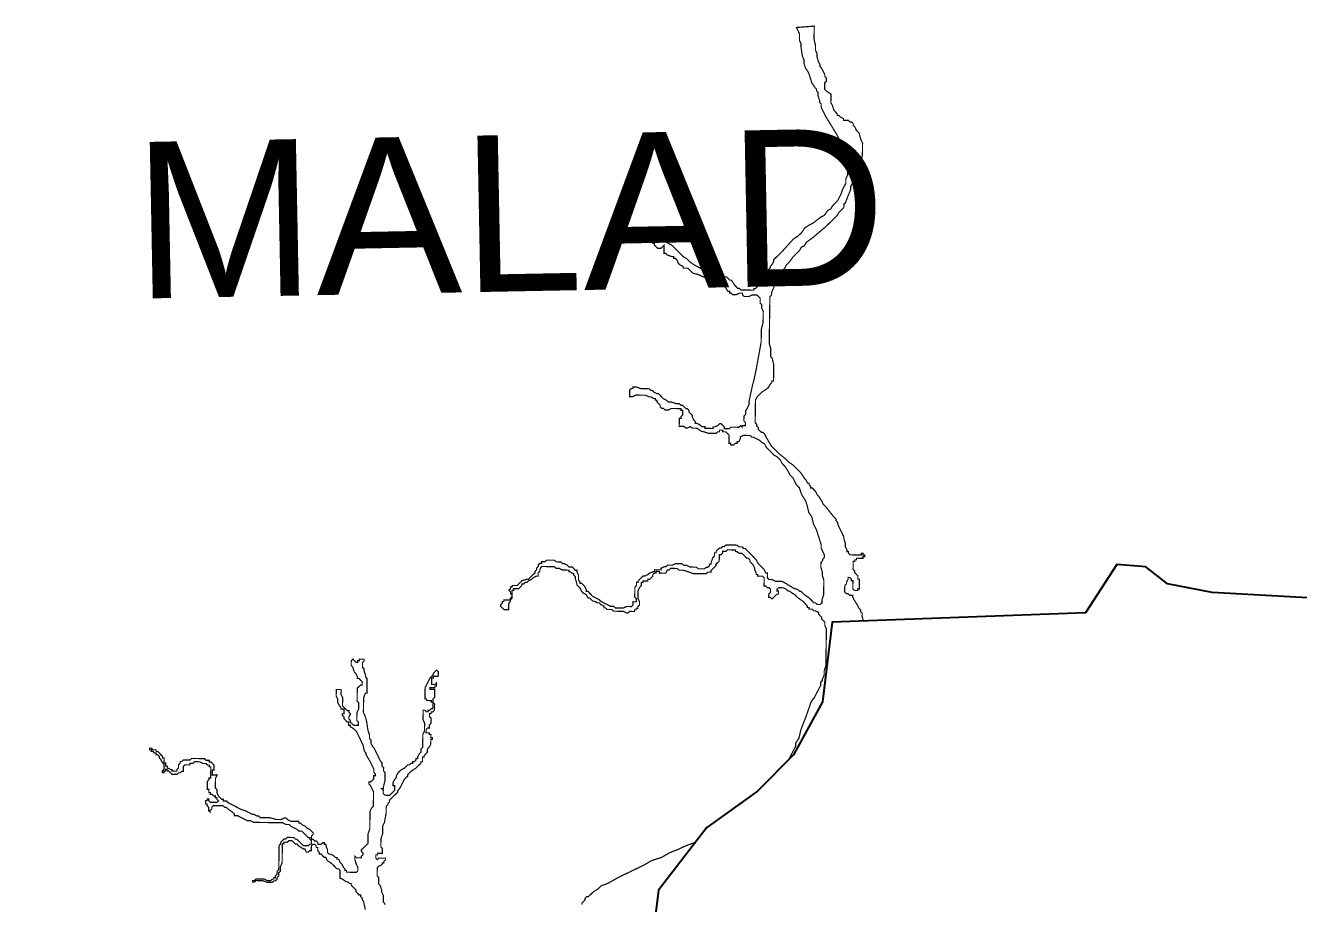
# Model space of a CAD drawing. Header units: metres. Extents: x 266585 to 279238, y 2117616 to 2127268.
# Drawn here: x 269772 to 272911, y 2121279 to 2123444 of the extents above; entities that cross this region are included whole.
import ezdxf

# ---------------------------------------------------------------- set-up
doc = ezdxf.new("R2010")
doc.units = ezdxf.units.M
for name, color, linetype in [('LOW TIDE LINE', 5, 'Continuous'), ('village', 3, 'Continuous'), ('VILLAGE NAME', 250, 'Continuous')]:
    doc.layers.add(name, color=color, linetype=linetype)

msp = doc.modelspace()

# ---------------------------------------------------------------- linework, layer by layer
at = {"layer": 'LOW TIDE LINE', "lineweight": 18, "const_width": 3}
for points in [[(271653.3, 2121632.3), (271658.9, 2121643.2), (271667.1, 2121659), (271671.2, 2121666.9), (271671.3, 2121674.8), (271679.4, 2121686.7), (271683.7, 2121706.5), (271696.1, 2121738.2), (271700.3, 2121750.1), (271704.4, 2121762), (271708.6, 2121773.9), (271712.7, 2121781.8), (271716.7, 2121785.7), (271729, 2121809.4), (271733.1, 2121817.3), (271733.2, 2121825.3), (271737.3, 2121829.2), (271737.3, 2121833.2), (271741.4, 2121841.1), (271741.5, 2121845.1), (271741.6, 2121853), (271745.8, 2121864.9), (271745.9, 2121872.9), (271746, 2121884.8), (271746.3, 2121904.7), (271746.5, 2121912.7), (271746.7, 2121932.6), (271746.9, 2121940.6), (271746.9, 2121944.5), (271747, 2121948.5), (271747, 2121952.5), (271747.1, 2121956.5), (271743.2, 2121964.5), (271743.3, 2121972.5), (271739.4, 2121976.5), (271735.5, 2121980.6), (271735.6, 2121984.5), (271731.6, 2121988.6), (271727.7, 2121992.6), (271727.8, 2121996.6), (271719.9, 2122000.7), (271715.9, 2122000.8), (271712, 2122004.8), (271708, 2122004.9), (271704, 2122004.9), (271704.1, 2122008.9), (271700.1, 2122009), (271700.1, 2122012.9), (271696.2, 2122017), (271688.4, 2122025.1), (271676.5, 2122033.2), (271668.7, 2122041.3), (271660.8, 2122045.4), (271656.9, 2122049.4), (271652.9, 2122049.5), (271649, 2122053.5), (271641.1, 2122057.6), (271637.1, 2122057.7), (271633.1, 2122057.7), (271629.1, 2122057.8), (271625.1, 2122053.9), (271625, 2122049.9), (271629, 2122049.8), (271628.9, 2122045.8), (271628.9, 2122041.9), (271624.9, 2122041.9), (271620.9, 2122038), (271616.8, 2122034.1), (271612.8, 2122030.1), (271608.9, 2122034.2), (271604.9, 2122034.2), (271604.9, 2122038.2), (271605, 2122042.2), (271609, 2122046.1), (271609.1, 2122050.1), (271609.2, 2122054.1), (271605.2, 2122058.1), (271601.3, 2122058.2), (271597.3, 2122062.2), (271593.3, 2122062.3), (271593.4, 2122066.3), (271593.5, 2122070.2), (271593.5, 2122074.2), (271593.6, 2122078.2), (271593.6, 2122082.2), (271589.7, 2122086.2), (271581.8, 2122086.4), (271577.8, 2122086.4), (271577.8, 2122090.4), (271573.8, 2122090.4), (271573.9, 2122094.4), (271570, 2122102.5), (271570.1, 2122106.4), (271566.2, 2122114.5), (271562.3, 2122118.5), (271558.4, 2122122.5), (271558.4, 2122126.5), (271554.5, 2122130.6), (271550.5, 2122130.6), (271542.7, 2122138.7), (271538.8, 2122142.7), (271530.8, 2122142.9), (271526.9, 2122146.9), (271522.9, 2122147), (271523, 2122150.9), (271519, 2122151), (271515, 2122151), (271511, 2122151.1), (271507, 2122151.2), (271503.1, 2122151.2), (271499, 2122147.3), (271495, 2122147.4), (271491.1, 2122147.4), (271491, 2122143.4), (271487, 2122139.5), (271483, 2122139.6), (271482.9, 2122135.6), (271482.9, 2122131.6), (271482.8, 2122127.6), (271482.7, 2122123.6), (271478.7, 2122119.7), (271474.7, 2122115.8), (271474.6, 2122111.8), (271470.6, 2122107.9), (271466.5, 2122104), (271462.5, 2122100), (271462.4, 2122096.1), (271458.5, 2122096.1), (271454.5, 2122096.2), (271450.4, 2122092.3), (271442.5, 2122092.4), (271434.5, 2122092.5), (271430.5, 2122092.5), (271426.5, 2122092.6), (271422.6, 2122092.7), (271418.6, 2122092.7), (271406.7, 2122096.9), (271394.8, 2122101), (271382.9, 2122101.2), (271378.9, 2122105.2), (271375, 2122105.3), (271371, 2122105.4), (271367, 2122105.4), (271363, 2122105.5), (271359, 2122101.6), (271355, 2122101.6), (271350.9, 2122093.7), (271346.9, 2122093.8), (271342.9, 2122093.8), (271339, 2122093.9), (271335, 2122093.9), (271335, 2122097.9), (271331.1, 2122098), (271327.1, 2122098), (271327, 2122094.1), (271323, 2122094.1), (271319, 2122090.2), (271318.9, 2122086.2), (271314.9, 2122082.3), (271310.9, 2122078.4), (271306.9, 2122078.4), (271306.8, 2122074.4), (271298.9, 2122074.6), (271294.9, 2122074.6), (271294.8, 2122070.6), (271290.8, 2122070.7), (271290.7, 2122062.7), (271286.7, 2122058.8), (271282.6, 2122050.9), (271282.5, 2122046.9), (271282.4, 2122039), (271282.4, 2122035), (271282.3, 2122031), (271286.2, 2122023), (271286.1, 2122019), (271286, 2122015), (271282, 2122011.1), (271281.9, 2122007.1), (271278, 2122007.2), (271277.9, 2122003.2), (271273.9, 2122003.2), (271273.9, 2121999.3), (271269.9, 2121999.3), (271261.9, 2121999.4), (271257.9, 2121995.5), (271253.9, 2121995.6), (271246, 2121999.7), (271234.1, 2121999.8), (271230.1, 2121999.9), (271222.1, 2122000), (271218.2, 2122004), (271214.2, 2122004.1), (271206.2, 2122004.2), (271202.3, 2122008.3), (271198.3, 2122008.3), (271198.4, 2122012.3), (271190.5, 2122016.4), (271186.6, 2122020.4), (271182.6, 2122020.5), (271174.7, 2122024.6), (271170.7, 2122024.7), (271166.8, 2122028.7), (271162.9, 2122032.7), (271158.9, 2122032.8), (271155, 2122040.8), (271147.1, 2122044.9), (271143.2, 2122049), (271139.3, 2122057), (271135.4, 2122061), (271131.5, 2122065.1), (271131.5, 2122069), (271127.7, 2122081), (271127.8, 2122085), (271123.9, 2122089.1), (271123.9, 2122093), (271119.9, 2122093.1), (271116, 2122097.1), (271112, 2122097.2), (271112.1, 2122101.2), (271108.1, 2122101.2), (271100.2, 2122101.4), (271096.2, 2122101.4), (271088.3, 2122105.5), (271084.3, 2122105.6), (271080.3, 2122105.6), (271076.4, 2122109.7), (271072.4, 2122109.7), (271068.4, 2122109.8), (271056.5, 2122110), (271048.5, 2122110.1), (271044.5, 2122110.1), (271040.4, 2122102.2), (271040.4, 2122098.2), (271036.3, 2122094.3), (271036.3, 2122090.3), (271036.2, 2122086.4), (271032.2, 2122086.4), (271024.2, 2122082.6), (271020.2, 2122078.6), (271012.2, 2122074.8), (271008.1, 2122070.8), (271004.1, 2122070.9), (271000.1, 2122067), (270996.1, 2122067), (270996.1, 2122063.1), (270992, 2122059.1), (270988, 2122055.2), (270980, 2122055.3), (270976, 2122055.4), (270976, 2122051.4), (270972, 2122051.5), (270971.9, 2122047.5), (270971.9, 2122043.5), (270971.8, 2122039.5), (270971.8, 2122035.5), (270971.7, 2122031.5), (270967.7, 2122027.6), (270967.6, 2122023.6), (270963.6, 2122019.7), (270963.5, 2122015.7), (270963.4, 2122007.8), (270963.3, 2122003.8), (270959.4, 2122003.9), (270955.4, 2122003.9), (270951.4, 2122004), (270947.5, 2122008), (270943.6, 2122012), (270943.6, 2122016), (270947.7, 2122020), (270947.7, 2122023.9), (270951.7, 2122023.9), (270951.8, 2122027.9), (270955.7, 2122027.8), (270959.7, 2122027.7), (270963.7, 2122027.7), (270967.7, 2122027.6), (270967.7, 2122031.6), (270971.8, 2122035.5), (270971.8, 2122039.5), (270967.9, 2122043.6), (270968, 2122047.5), (270964, 2122051.6), (270968.1, 2122055.5), (270968.1, 2122059.5), (270972.1, 2122059.4), (270972.2, 2122063.4), (270976.2, 2122063.3), (270984.1, 2122063.2), (270988.2, 2122067.2), (270992.2, 2122071.1), (270996.2, 2122075), (271008.2, 2122078.8), (271012.2, 2122078.7), (271016.3, 2122082.7), (271020.3, 2122086.6), (271024.3, 2122090.5), (271028.4, 2122094.4), (271028.4, 2122098.4), (271032.5, 2122102.3), (271032.5, 2122106.3), (271036.6, 2122110.3), (271036.6, 2122114.2), (271040.7, 2122118.2), (271044.7, 2122118.1), (271044.7, 2122122.1), (271048.7, 2122122), (271052.7, 2122122), (271056.7, 2122125.9), (271060.7, 2122125.8), (271064.7, 2122125.8), (271068.7, 2122125.7), (271072.6, 2122125.7), (271076.6, 2122125.6), (271080.5, 2122121.6), (271088.5, 2122121.4), (271092.5, 2122121.4), (271096.4, 2122117.3), (271100.4, 2122117.3), (271108.3, 2122113.2), (271112.2, 2122109.1), (271120.2, 2122109), (271124.1, 2122105), (271128, 2122100.9), (271132, 2122100.9), (271131.9, 2122096.9), (271135.8, 2122088.9), (271135.7, 2122080.9), (271135.6, 2122076.9), (271139.6, 2122072.9), (271139.5, 2122068.9), (271143.5, 2122068.9), (271147.4, 2122064.8), (271151.3, 2122060.8), (271155.2, 2122052.8), (271155.1, 2122048.8), (271159.1, 2122048.7), (271163, 2122044.7), (271170.9, 2122036.6), (271178.8, 2122032.5), (271186.7, 2122028.4), (271190.6, 2122024.4), (271198.5, 2122020.3), (271214.3, 2122012.1), (271222.3, 2122012), (271226.2, 2122007.9), (271230.2, 2122007.9), (271234.2, 2122007.8), (271238.2, 2122007.7), (271246.1, 2122007.6), (271254.1, 2122011.5), (271258.1, 2122011.4), (271262.1, 2122011.4), (271266.1, 2122011.3), (271270.1, 2122015.2), (271270.2, 2122023.2), (271274.2, 2122023.1), (271278.2, 2122023.1), (271278.3, 2122027.1), (271278.3, 2122031), (271274.4, 2122035.1), (271274.5, 2122039.1), (271274.5, 2122043.1), (271274.6, 2122047), (271274.6, 2122051), (271274.7, 2122059), (271278.8, 2122062.9), (271278.9, 2122070.9), (271282.9, 2122070.8), (271282.9, 2122074.8), (271287, 2122078.7), (271291, 2122082.6), (271295.1, 2122086.6), (271299, 2122086.5), (271307.1, 2122090.4), (271311.1, 2122094.3), (271323.1, 2122098.1), (271323.2, 2122102.1), (271327.1, 2122102), (271331.1, 2122102), (271335.1, 2122101.9), (271339.1, 2122101.8), (271339.1, 2122105.8), (271347.2, 2122109.7), (271351.1, 2122109.6), (271355.2, 2122113.6), (271359.2, 2122113.5), (271367.1, 2122113.4), (271375.1, 2122117.2), (271379.1, 2122117.2), (271383.1, 2122117.1), (271391.1, 2122117), (271395, 2122113), (271403, 2122112.9), (271410.9, 2122108.8), (271418.8, 2122108.6), (271426.8, 2122108.5), (271430.7, 2122104.5), (271434.7, 2122104.4), (271438.7, 2122104.4), (271442.6, 2122104.3), (271446.6, 2122104.3), (271450.7, 2122108.2), (271454.6, 2122108.1), (271458.7, 2122112), (271458.7, 2122116), (271462.7, 2122116), (271462.8, 2122120), (271466.9, 2122131.8), (271471, 2122135.8), (271471, 2122139.7), (271471.1, 2122143.7), (271475.1, 2122143.7), (271475.1, 2122147.6), (271479.2, 2122151.6), (271483.2, 2122155.5), (271487.2, 2122155.4), (271491.2, 2122159.4), (271495.2, 2122159.3), (271499.3, 2122163.2), (271503.2, 2122163.2), (271507.2, 2122163.1), (271511.2, 2122163.1), (271515.2, 2122163), (271519.2, 2122162.9), (271523.1, 2122162.9), (271527.1, 2122162.8), (271531, 2122158.8), (271535, 2122158.7), (271539, 2122158.7), (271542.9, 2122154.6), (271546.9, 2122154.6), (271550.8, 2122150.5), (271554.8, 2122146.5), (271562.6, 2122138.4), (271566.5, 2122134.4), (271574.4, 2122126.3), (271578.2, 2122118.3), (271590, 2122106.1), (271593.9, 2122102.1), (271597.8, 2122094.1), (271601.8, 2122094), (271601.7, 2122090), (271601.7, 2122086.1), (271601.6, 2122082.1), (271605.5, 2122078), (271609.5, 2122078), (271613.5, 2122077.9), (271621.4, 2122073.8), (271629.4, 2122073.7), (271633.3, 2122073.6), (271637.3, 2122073.6), (271645.2, 2122069.5), (271664.9, 2122057.3), (271676.8, 2122053.1), (271680.8, 2122049.1), (271684.7, 2122049), (271688.7, 2122045), (271692.6, 2122040.9), (271704.4, 2122032.8), (271716.2, 2122020.7), (271720.2, 2122020.6), (271724.1, 2122016.6), (271728.1, 2122016.5), (271732, 2122016.5), (271736.1, 2122020.4), (271736.2, 2122028.3), (271740.4, 2122040.2), (271740.4, 2122044.2), (271740.5, 2122052.2), (271740.6, 2122056.2), (271740.6, 2122060.1), (271740.7, 2122064.1), (271740.8, 2122068.1), (271740.9, 2122076.1), (271737.1, 2122088.1), (271737.1, 2122092), (271737.2, 2122096), (271733.4, 2122108), (271733.4, 2122112), (271733.5, 2122116), (271733.6, 2122120), (271737.6, 2122123.9), (271737.7, 2122127.9), (271741.7, 2122131.8), (271741.8, 2122135.8), (271741.8, 2122139.8), (271737.9, 2122147.8), (271734.1, 2122155.8), (271734.2, 2122163.8), (271722.8, 2122199.8), (271715, 2122215.8), (271711.3, 2122231.8), (271703.5, 2122243.9), (271699.8, 2122259.9), (271696, 2122271.9), (271688.2, 2122283.9), (271684.3, 2122291.9), (271680.5, 2122303.9), (271672.7, 2122312), (271668.8, 2122320.1), (271664.9, 2122328.1), (271657.1, 2122336.2), (271653.2, 2122344.2), (271645.4, 2122356.2), (271637.6, 2122364.3), (271633.7, 2122372.3), (271625.9, 2122380.4), (271618, 2122384.5), (271610.1, 2122392.6), (271598.4, 2122404.7), (271594.5, 2122412.7), (271586.6, 2122416.8), (271582.7, 2122420.9), (271574.8, 2122425), (271566.9, 2122429.1), (271562.9, 2122429.1), (271558.9, 2122433.2), (271555, 2122433.2), (271547, 2122433.3), (271543, 2122433.4), (271535, 2122429.5), (271534.9, 2122425.6), (271530.8, 2122417.6), (271526.9, 2122417.7), (271526.8, 2122413.7), (271522.8, 2122413.8), (271518.8, 2122409.9), (271514.8, 2122409.9), (271510.8, 2122410), (271510.9, 2122414), (271506.9, 2122414), (271507, 2122418), (271507.1, 2122426), (271507.1, 2122429.9), (271507.2, 2122433.9), (271503.3, 2122438), (271499.3, 2122442), (271495.4, 2122442.1), (271491.4, 2122442.1), (271491.4, 2122446.1), (271487.5, 2122446.2), (271483.5, 2122446.2), (271483.4, 2122442.2), (271479.4, 2122442.3), (271475.4, 2122438.4), (271471.4, 2122438.4), (271467.4, 2122438.5), (271463.5, 2122438.5), (271459.5, 2122438.6), (271455.5, 2122438.7), (271443.6, 2122442.8), (271439.6, 2122442.9), (271427.8, 2122451), (271423.8, 2122451.1), (271415.9, 2122451.2), (271411.9, 2122455.2), (271403.9, 2122451.4), (271399.9, 2122451.4), (271396, 2122455.5), (271392, 2122455.5), (271388.1, 2122455.6), (271384.1, 2122455.6), (271384.1, 2122459.6), (271384.2, 2122463.6), (271384.3, 2122471.6), (271384.4, 2122475.5), (271388.3, 2122475.5), (271388.4, 2122479.5), (271392.4, 2122483.4), (271392.5, 2122487.4), (271392.6, 2122491.4), (271392.6, 2122495.3), (271388.6, 2122495.4), (271388.7, 2122499.4), (271384.7, 2122499.4), (271380.7, 2122499.5), (271368.8, 2122499.7), (271364.8, 2122499.7), (271356.8, 2122495.9), (271352.8, 2122495.9), (271348.8, 2122496), (271344.9, 2122500), (271340.9, 2122500.1), (271337, 2122504.1), (271337.1, 2122508.1), (271333.1, 2122512.1), (271329.2, 2122516.2), (271329.3, 2122520.2), (271325.3, 2122520.2), (271325.3, 2122524.2), (271321.4, 2122524.3), (271313.5, 2122528.4), (271309.5, 2122528.4), (271301.6, 2122532.5), (271293.6, 2122532.6), (271289.6, 2122532.7), (271285.7, 2122532.7), (271281.7, 2122532.8), (271277.7, 2122532.9), (271269.7, 2122529), (271265.7, 2122529.1), (271261.7, 2122529.1), (271261.8, 2122533.1), (271261.8, 2122537.1), (271261.9, 2122541.1), (271261.9, 2122545), (271266, 2122549), (271270, 2122548.9), (271270, 2122552.9), (271274, 2122552.8), (271278, 2122552.8), (271289.9, 2122548.6), (271293.8, 2122548.6), (271301.8, 2122548.4), (271305.8, 2122548.4), (271309.8, 2122548.3), (271313.7, 2122544.3), (271317.7, 2122544.2), (271321.6, 2122540.2), (271329.5, 2122536.1), (271333.5, 2122536), (271341.3, 2122527.9), (271345.3, 2122523.9), (271353.2, 2122519.8), (271357.1, 2122515.8), (271361.1, 2122515.7), (271365, 2122515.7), (271376.9, 2122511.5), (271380.9, 2122511.4), (271384.9, 2122511.4), (271388.8, 2122507.3), (271392.8, 2122507.3), (271396.7, 2122503.2), (271400.6, 2122499.2), (271404.6, 2122499.1), (271408.5, 2122495.1), (271408.5, 2122491.1), (271416.3, 2122483), (271416.3, 2122479.1), (271420.1, 2122471), (271424.1, 2122467), (271424, 2122463), (271428, 2122463), (271435.9, 2122458.9), (271439.8, 2122454.8), (271443.8, 2122454.8), (271447.8, 2122454.7), (271447.7, 2122450.7), (271451.7, 2122450.7), (271455.7, 2122450.6), (271459.7, 2122450.6), (271463.6, 2122450.5), (271467.6, 2122450.4), (271467.7, 2122454.4), (271471.7, 2122454.4), (271479.7, 2122458.2), (271483.7, 2122462.1), (271487.7, 2122462.1), (271491.6, 2122458), (271495.5, 2122454), (271495.5, 2122450), (271499.5, 2122450), (271503.4, 2122449.9), (271507.4, 2122449.9), (271511.5, 2122453.8), (271515.4, 2122453.7), (271519.4, 2122453.7), (271523.4, 2122453.6), (271527.4, 2122453.5), (271531.4, 2122453.5), (271535.4, 2122457.4), (271539.3, 2122453.4), (271539.4, 2122457.3), (271543.4, 2122457.3), (271547.4, 2122457.2), (271547.4, 2122461.2), (271547.5, 2122465.2), (271543.5, 2122469.2), (271543.6, 2122473.2), (271543.7, 2122477.2), (271543.7, 2122481.2), (271547.8, 2122485.1), (271547.9, 2122493.1), (271556.1, 2122508.9), (271556.2, 2122516.8), (271560.5, 2122536.7), (271564.7, 2122556.5), (271568.9, 2122572.4), (271573.2, 2122592.3), (271577.6, 2122616.1), (271581.9, 2122639.9), (271586.2, 2122663.8), (271586.6, 2122687.6), (271586.7, 2122695.6), (271590.9, 2122711.5), (271591, 2122719.4), (271591.1, 2122723.4), (271591.1, 2122727.4), (271591.2, 2122731.4), (271591.2, 2122735.4), (271591.3, 2122739.4), (271587.4, 2122747.4), (271587.6, 2122755.3), (271583.6, 2122759.4), (271583.7, 2122763.4), (271583.7, 2122767.3), (271583.8, 2122771.3), (271579.9, 2122775.4), (271576, 2122779.4), (271572, 2122779.5), (271568, 2122779.5), (271564, 2122779.6), (271556, 2122775.7), (271552, 2122775.8), (271548, 2122775.8), (271544.1, 2122775.9), (271540.1, 2122779.9), (271540.2, 2122783.9), (271536.2, 2122784), (271532.2, 2122784), (271524.2, 2122780.2), (271520.2, 2122780.2), (271516.2, 2122780.3), (271512.3, 2122784.3), (271508.3, 2122784.4), (271508.4, 2122788.4), (271504.4, 2122788.4), (271496.6, 2122800.5), (271492.6, 2122800.5), (271488.7, 2122804.6), (271484.8, 2122808.6), (271480.9, 2122812.7), (271468.9, 2122812.8), (271461, 2122816.9), (271441.2, 2122825.2), (271433.3, 2122829.3), (271417.5, 2122833.5), (271413.5, 2122837.5), (271409.6, 2122841.6), (271405.7, 2122845.6), (271401.7, 2122845.7), (271397.7, 2122845.7), (271393.8, 2122845.8), (271393.8, 2122849.8), (271385.9, 2122853.9), (271382, 2122857.9), (271378.1, 2122865.9), (271374.2, 2122870), (271370.2, 2122870), (271370.3, 2122874), (271366.3, 2122874.1), (271354.4, 2122878.2), (271350.5, 2122882.3), (271346.5, 2122882.3), (271346.6, 2122886.3), (271346.6, 2122890.3), (271346.7, 2122894.3), (271346.7, 2122898.2), (271346.8, 2122902.2), (271342.8, 2122898.3), (271338.7, 2122894.4), (271334.7, 2122894.4), (271330.8, 2122894.5), (271326.8, 2122898.5), (271322.9, 2122902.6), (271323, 2122906.6), (271319, 2122906.6), (271319, 2122910.6), (271323.1, 2122914.5), (271323.2, 2122922.5), (271323.3, 2122926.5), (271327.2, 2122926.4), (271327.3, 2122930.4), (271331.3, 2122930.3), (271331.2, 2122926.4), (271331.2, 2122922.4), (271335.1, 2122922.3), (271335.1, 2122918.3), (271339.1, 2122918.3), (271350.9, 2122910.1), (271358.8, 2122906), (271366.7, 2122901.9), (271374.6, 2122893.9), (271394.2, 2122873.7), (271402.1, 2122869.6), (271409.9, 2122861.5), (271421.7, 2122853.3), (271437.6, 2122845.1), (271441.5, 2122841.1), (271449.4, 2122837), (271461.3, 2122832.9), (271465.2, 2122828.8), (271473.1, 2122828.7), (271477.1, 2122828.6), (271481.1, 2122824.6), (271485, 2122824.5), (271489, 2122824.5), (271497, 2122824.4), (271501, 2122824.3), (271504.9, 2122820.3), (271508.8, 2122816.2), (271512.8, 2122816.2), (271520.6, 2122804.1), (271524.5, 2122800.1), (271528.4, 2122796), (271532.4, 2122796), (271536.3, 2122791.9), (271540.3, 2122791.9), (271544.3, 2122791.8), (271548.3, 2122791.8), (271552.2, 2122791.7), (271556.2, 2122791.6), (271560.2, 2122791.6), (271564.2, 2122791.5), (271568.2, 2122791.5), (271568.2, 2122795.4), (271572.2, 2122795.4), (271576.2, 2122799.3), (271584.3, 2122807.2), (271588.3, 2122807.1), (271592.3, 2122811), (271596.3, 2122811), (271600.3, 2122810.9), (271600.5, 2122826.8), (271604.6, 2122834.7), (271604.7, 2122838.7), (271604.8, 2122842.7), (271608.8, 2122846.6), (271608.9, 2122850.6), (271612.9, 2122854.5), (271617, 2122862.4), (271617, 2122866.4), (271621.1, 2122870.3), (271629.2, 2122878.2), (271637.2, 2122886), (271665.6, 2122917.5), (271677.6, 2122925.3), (271685.7, 2122933.1), (271693.9, 2122944.9), (271705.9, 2122952.7), (271713.9, 2122956.6), (271734.1, 2122972.2), (271742.1, 2122976.1), (271750.2, 2122987.9), (271758.2, 2122991.8), (271762.3, 2122999.7), (271766.4, 2123003.6), (271774.5, 2123011.5), (271778.6, 2123019.4), (271782.7, 2123027.3), (271786.8, 2123039.2), (271790.9, 2123047.1), (271795, 2123055), (271795.1, 2123062.9), (271795.2, 2123066.9), (271799.3, 2123074.8), (271799.3, 2123078.8), (271799.5, 2123086.8), (271799.6, 2123098.7), (271799.8, 2123110.7), (271799.9, 2123114.6), (271796, 2123122.7), (271796.1, 2123130.6), (271792.2, 2123134.7), (271792.3, 2123138.7), (271788.3, 2123142.7), (271784.5, 2123150.7), (271776.7, 2123166.8), (271772.9, 2123174.8), (271753.4, 2123206.9), (271745.6, 2123219), (271741.8, 2123227), (271737.9, 2123235), (271734, 2123243.1), (271734.2, 2123251), (271730.2, 2123255.1), (271730.3, 2123259), (271726.5, 2123271), (271726.6, 2123279), (271722.7, 2123283), (271722.7, 2123287), (271718.8, 2123291.1), (271711, 2123303.1), (271707.2, 2123315.1), (271703.4, 2123327.1), (271695.6, 2123339.2), (271691.8, 2123351.2), (271691.9, 2123359.2), (271688.1, 2123367.2), (271684.4, 2123391.1), (271684.6, 2123399.1), (271680.7, 2123407.1), (271680.9, 2123423), (271673.2, 2123439.1), (271717.1, 2123442.4), (271716.9, 2123430.5), (271716.7, 2123418.5), (271716.6, 2123410.6), (271720.3, 2123394.6), (271720.2, 2123382.6), (271724, 2123374.6), (271723.9, 2123366.7), (271727.7, 2123354.7), (271731.6, 2123346.6), (271731.5, 2123342.7), (271735.4, 2123338.6), (271743.2, 2123322.6), (271743.1, 2123318.6), (271747, 2123314.6), (271746.9, 2123306.6), (271742.9, 2123302.7), (271742.8, 2123298.7), (271742.8, 2123294.7), (271742.7, 2123290.7), (271742.7, 2123286.7), (271746.6, 2123282.7), (271758.4, 2123274.6), (271758.3, 2123270.6), (271758.2, 2123262.6), (271758.2, 2123258.6), (271758.1, 2123254.6), (271762, 2123246.6), (271765.8, 2123234.6), (271769.7, 2123230.6), (271773.6, 2123226.5), (271773.6, 2123222.6), (271777.6, 2123222.5), (271781.5, 2123218.5), (271789.4, 2123214.4), (271789.3, 2123210.4), (271793.3, 2123210.3), (271797.3, 2123210.3), (271801.3, 2123210.2), (271805.2, 2123206.2), (271809.2, 2123206.1), (271813.1, 2123202.1), (271813, 2123198.1), (271817, 2123194.1), (271820.8, 2123186), (271824.7, 2123182), (271828.7, 2123177.9), (271828.6, 2123174), (271832.4, 2123162), (271836.3, 2123153.9), (271835.9, 2123126.1), (271831.5, 2123098.3), (271819.1, 2123066.6), (271815, 2123062.7), (271810.9, 2123054.7), (271806.8, 2123046.8), (271806.7, 2123038.9), (271798.5, 2123019.1), (271794.3, 2123007.2), (271790.3, 2123003.3), (271790.2, 2122995.3), (271786.1, 2122991.4), (271782.1, 2122987.5), (271778, 2122983.5), (271773.9, 2122975.6), (271765.9, 2122967.8), (271757.8, 2122959.9), (271753.7, 2122956), (271745.7, 2122948.2), (271713.4, 2122920.8), (271697.3, 2122909.1), (271693.2, 2122901.1), (271685.2, 2122897.3), (271681.1, 2122889.4), (271677.1, 2122885.5), (271664.9, 2122873.7), (271656.8, 2122861.9), (271648.7, 2122854), (271644.6, 2122846.1), (271632.4, 2122830.4), (271628.4, 2122822.4), (271624.3, 2122814.5), (271620.2, 2122806.6), (271616, 2122794.7), (271611.9, 2122786.8), (271611.8, 2122778.9), (271607.7, 2122775), (271607.6, 2122767), (271607.5, 2122759), (271607.4, 2122751.1), (271607.3, 2122747.1), (271606.9, 2122719.2), (271606.8, 2122707.3), (271606.3, 2122675.4), (271606.2, 2122667.4), (271606.1, 2122659.5), (271609.9, 2122647.5), (271609.6, 2122631.6), (271609.6, 2122627.6), (271613.5, 2122623.5), (271617.2, 2122607.5), (271617.1, 2122599.6), (271617.1, 2122595.6), (271617, 2122591.6), (271617, 2122587.6), (271616.8, 2122579.7), (271616.8, 2122575.7), (271616.7, 2122571.7), (271616.7, 2122567.7), (271612.7, 2122567.8), (271612.6, 2122563.8), (271608.6, 2122559.9), (271604.5, 2122552), (271600.4, 2122548.1), (271588.4, 2122540.3), (271584.3, 2122536.3), (271580.3, 2122532.4), (271576.3, 2122528.5), (271572.2, 2122520.6), (271572.1, 2122516.6), (271572.1, 2122512.6), (271572, 2122508.6), (271571.9, 2122504.7), (271571.9, 2122500.7), (271571.7, 2122488.7), (271571.5, 2122476.8), (271571.5, 2122472.8), (271571.4, 2122464.8), (271575.3, 2122460.8), (271575.2, 2122456.8), (271579.1, 2122452.8), (271579.1, 2122448.8), (271586.9, 2122440.7), (271590.9, 2122440.7), (271594.8, 2122436.6), (271598.7, 2122428.6), (271610.4, 2122408.5), (271614.3, 2122404.5), (271618.2, 2122400.4), (271622.1, 2122396.4), (271630, 2122388.3), (271645.7, 2122376.1), (271653.6, 2122368.1), (271665.4, 2122359.9), (271669.3, 2122355.9), (271677.2, 2122347.8), (271681.1, 2122343.8), (271685, 2122339.7), (271692.8, 2122327.7), (271696.7, 2122323.6), (271700.6, 2122315.6), (271704.6, 2122315.5), (271704.5, 2122311.6), (271708.4, 2122307.5), (271708.4, 2122303.5), (271712.3, 2122303.5), (271716.3, 2122299.4), (271720.2, 2122295.4), (271724.1, 2122287.4), (271728, 2122283.3), (271735.8, 2122271.3), (271739.6, 2122263.3), (271747.5, 2122255.2), (271763.1, 2122235), (271767, 2122231), (271771, 2122227), (271770.9, 2122223), (271774.8, 2122218.9), (271774.8, 2122215), (271778.6, 2122206.9), (271786.4, 2122190.9), (271790.2, 2122182.9), (271790.2, 2122178.9), (271794, 2122166.9), (271793.9, 2122158.9), (271797.7, 2122150.9), (271797.7, 2122146.9), (271801.6, 2122146.9), (271801.6, 2122142.9), (271805.5, 2122138.8), (271809.5, 2122138.8), (271813.5, 2122138.7), (271817.5, 2122138.7), (271825.4, 2122138.5), (271833.4, 2122138.4), (271833.4, 2122142.4), (271837.4, 2122142.4), (271837.4, 2122138.4), (271841.3, 2122138.3), (271841.3, 2122134.3), (271837.3, 2122134.4), (271837.2, 2122130.4), (271833.3, 2122130.5), (271829.3, 2122130.5), (271821.3, 2122130.6), (271821.3, 2122126.7), (271817.3, 2122126.7), (271817.2, 2122122.7), (271813.2, 2122122.8), (271813.2, 2122118.8), (271813.1, 2122114.8), (271813.1, 2122110.8), (271813, 2122106.9), (271812.9, 2122102.9), (271816.9, 2122098.8), (271816.8, 2122094.9), (271820.7, 2122090.8), (271824.7, 2122086.8), (271824.6, 2122082.8), (271824.5, 2122078.8), (271828.5, 2122078.8), (271828.5, 2122074.8), (271828.4, 2122070.8), (271828.3, 2122066.8), (271828.3, 2122062.8), (271828.2, 2122058.9), (271828.2, 2122054.9), (271824.2, 2122054.9), (271824.1, 2122050.9), (271820.2, 2122051), (271816.2, 2122051.1), (271812.2, 2122055.1), (271812.3, 2122059.1), (271812.4, 2122067), (271812.5, 2122071), (271812.5, 2122075), (271808.6, 2122075.1), (271808.6, 2122079.1), (271804.7, 2122083.1), (271800.7, 2122083.2), (271800.7, 2122079.2), (271796.6, 2122071.3), (271796.5, 2122067.3), (271792.5, 2122063.4), (271792.4, 2122059.4), (271792.3, 2122055.4), (271792.3, 2122051.4), (271792.2, 2122047.4), (271796.1, 2122043.4), (271800.1, 2122043.3), (271804.1, 2122039.3), (271808, 2122039.2), (271812, 2122039.2), (271812, 2122035.2), (271815.8, 2122027.2), (271823.6, 2122015.1), (271827.5, 2122007.1), (271831.4, 2122003.1), (271831.3, 2121999.1), (271835.3, 2121995), (271835.2, 2121991), (271835.1, 2121987.1), (271838.8, 2121975.4)], [(270610.1, 2121264.2), (270606.3, 2121280.2), (270606.4, 2121284.2), (270602.5, 2121288.2), (270602.5, 2121292.2), (270598.6, 2121296.2), (270598.7, 2121300.2), (270594.7, 2121300.3), (270586.8, 2121308.4), (270586.9, 2121312.3), (270583, 2121316.4), (270579.1, 2121320.4), (270575.1, 2121324.5), (270575.2, 2121328.4), (270571.2, 2121328.5), (270567.3, 2121332.5), (270563.3, 2121332.6), (270551.5, 2121340.7), (270547.5, 2121340.8), (270547.6, 2121344.8), (270547.6, 2121348.8), (270547.7, 2121352.7), (270547.7, 2121356.7), (270547.8, 2121360.7), (270543.9, 2121364.7), (270539.9, 2121364.8), (270536, 2121368.8), (270532, 2121372.9), (270528.1, 2121376.9), (270516.3, 2121385.1), (270512.4, 2121393.1), (270508.4, 2121393.1), (270500.6, 2121401.2), (270496.6, 2121401.3), (270496.7, 2121405.3), (270492.7, 2121409.3), (270492.9, 2121417.3), (270488.9, 2121417.3), (270488.9, 2121421.3), (270485, 2121425.3), (270481, 2121425.4), (270477, 2121421.5), (270476.9, 2121417.5), (270476.9, 2121413.5), (270476.8, 2121409.5), (270472.8, 2121409.6), (270468.8, 2121405.7), (270464.8, 2121405.7), (270461, 2121413.8), (270457, 2121413.8), (270445.1, 2121421.9), (270441.2, 2121426), (270437.2, 2121426), (270433.3, 2121430.1), (270429.4, 2121434.1), (270425.4, 2121434.2), (270421.4, 2121434.2), (270417.4, 2121430.3), (270413.4, 2121430.4), (270409.4, 2121430.4), (270409.4, 2121426.5), (270405.4, 2121426.5), (270405.3, 2121422.5), (270405.2, 2121414.6), (270405.2, 2121410.6), (270405.1, 2121406.6), (270404.8, 2121386.7), (270404.8, 2121382.7), (270404.7, 2121378.7), (270400.6, 2121370.8), (270400.5, 2121362.9), (270400.4, 2121358.9), (270396.4, 2121355), (270396.3, 2121347), (270392.2, 2121343.1), (270392.2, 2121339.1), (270388.1, 2121335.2), (270384.2, 2121335.2), (270380.1, 2121331.3), (270376.1, 2121331.4), (270372.2, 2121331.4), (270368.2, 2121331.5), (270356.3, 2121335.6), (270352.3, 2121335.7), (270348.3, 2121335.7), (270344.3, 2121335.8), (270340.4, 2121335.9), (270336.3, 2121331.9), (270332.3, 2121332), (270332.4, 2121336), (270336.4, 2121335.9), (270340.4, 2121339.8), (270344.4, 2121339.8), (270348.4, 2121339.7), (270356.3, 2121339.6), (270360.3, 2121339.6), (270368.2, 2121335.5), (270372.2, 2121335.4), (270376.2, 2121335.3), (270380.2, 2121339.3), (270384.2, 2121339.2), (270384.3, 2121343.2), (270388.2, 2121343.1), (270388.3, 2121347.1), (270392.3, 2121351), (270392.5, 2121359), (270396.5, 2121362.9), (270396.6, 2121370.9), (270396.7, 2121374.9), (270396.8, 2121382.8), (270396.9, 2121386.8), (270396.9, 2121390.8), (270397.1, 2121402.7), (270397.1, 2121406.7), (270397.3, 2121414.7), (270397.3, 2121418.7), (270397.4, 2121422.6), (270401.4, 2121426.6), (270401.5, 2121430.6), (270405.5, 2121434.5), (270409.6, 2121438.4), (270413.5, 2121438.3), (270417.6, 2121442.3), (270421.6, 2121442.2), (270425.5, 2121442.1), (270429.5, 2121442.1), (270433.5, 2121442), (270437.4, 2121438), (270441.4, 2121437.9), (270445.3, 2121433.9), (270449.2, 2121429.9), (270453.2, 2121425.8), (270457.1, 2121421.8), (270461.1, 2121421.7), (270465.1, 2121421.7), (270469, 2121421.6), (270473.1, 2121425.5), (270477.1, 2121425.5), (270477.1, 2121429.4), (270477.2, 2121433.4), (270473.3, 2121437.5), (270473.3, 2121441.4), (270469.3, 2121441.5), (270465.4, 2121445.5), (270461.5, 2121449.6), (270457.6, 2121453.6), (270453.6, 2121457.7), (270445.7, 2121457.8), (270441.8, 2121461.8), (270433.8, 2121465.9), (270425.9, 2121470), (270422, 2121474.1), (270414.1, 2121474.2), (270406.2, 2121478.3), (270398.2, 2121478.4), (270390.2, 2121478.5), (270386.2, 2121478.6), (270378.3, 2121478.7), (270366.3, 2121478.9), (270362.4, 2121478.9), (270354.4, 2121479), (270350.4, 2121479.1), (270342.5, 2121479.2), (270334.5, 2121479.3), (270326.6, 2121483.4), (270318.6, 2121483.5), (270310.7, 2121487.6), (270302.8, 2121491.7), (270294.9, 2121495.8), (270287, 2121495.9), (270287, 2121499.9), (270283.1, 2121504), (270271.3, 2121512.1), (270267.3, 2121516.1), (270263.4, 2121516.2), (270259.4, 2121520.2), (270255.5, 2121520.3), (270251.5, 2121520.4), (270247.5, 2121520.4), (270243.5, 2121520.5), (270239.5, 2121520.5), (270235.5, 2121520.6), (270231.5, 2121516.7), (270231.5, 2121512.7), (270227.4, 2121508.8), (270227.4, 2121504.8), (270223.4, 2121508.8), (270223.5, 2121512.8), (270223.5, 2121516.8), (270219.6, 2121520.8), (270219.7, 2121524.8), (270215.7, 2121524.9), (270215.8, 2121528.8), (270215.8, 2121532.8), (270219.8, 2121532.8), (270219.9, 2121536.8), (270223.8, 2121536.7), (270223.8, 2121532.7), (270227.7, 2121528.7), (270231.7, 2121528.6), (270235.7, 2121528.6), (270239.6, 2121528.5), (270243.6, 2121528.4), (270247.7, 2121532.4), (270243.7, 2121536.4), (270243.8, 2121540.4), (270239.8, 2121540.4), (270239.9, 2121544.4), (270235.9, 2121544.5), (270232, 2121548.5), (270228, 2121548.6), (270228.1, 2121552.6), (270224.1, 2121552.6), (270224.1, 2121556.6), (270224.2, 2121560.6), (270220.2, 2121560.6), (270220.3, 2121564.6), (270220.3, 2121568.6), (270220.4, 2121572.6), (270220.4, 2121576.6), (270220.5, 2121580.6), (270224.5, 2121584.5), (270224.6, 2121588.5), (270228.6, 2121588.4), (270228.6, 2121592.4), (270228.7, 2121596.4), (270228.8, 2121600.3), (270228.8, 2121604.3), (270228.9, 2121608.3), (270228.9, 2121612.3), (270229, 2121616.3), (270225, 2121616.3), (270225.1, 2121620.3), (270221.1, 2121620.4), (270217.2, 2121624.4), (270213.2, 2121624.5), (270209.2, 2121624.5), (270201.3, 2121628.6), (270197.3, 2121628.7), (270193.3, 2121628.7), (270189.3, 2121628.8), (270185.3, 2121624.9), (270177.3, 2121625), (270177.3, 2121621), (270173.3, 2121621.1), (270169.3, 2121621.1), (270165.3, 2121621.2), (270161.3, 2121617.3), (270161.2, 2121613.3), (270161.2, 2121609.3), (270161.1, 2121605.3), (270157.1, 2121605.4), (270153.1, 2121601.5), (270149.1, 2121601.5), (270145.1, 2121597.6), (270141.1, 2121597.6), (270137.1, 2121597.7), (270133.1, 2121597.8), (270129.2, 2121601.8), (270125.3, 2121605.8), (270121.3, 2121605.9), (270121.4, 2121609.9), (270117.4, 2121609.9), (270117.3, 2121606), (270113.4, 2121606), (270113.3, 2121602), (270109.3, 2121602.1), (270109.4, 2121606.1), (270113.4, 2121610), (270113.5, 2121614), (270113.5, 2121618), (270113.6, 2121621.9), (270109.7, 2121626), (270105.8, 2121634), (270101.9, 2121638), (270101.9, 2121642), (270098, 2121646.1), (270094, 2121646.1), (270094.1, 2121650.1), (270090.1, 2121650.2), (270086.2, 2121654.2), (270082.2, 2121654.3), (270082.3, 2121658.2), (270078.3, 2121658.3), (270078.3, 2121662.3), (270082.3, 2121662.2), (270086.2, 2121658.2), (270090.2, 2121658.1), (270094.2, 2121658.1), (270094.2, 2121654.1), (270098.1, 2121654), (270102.1, 2121650), (270106, 2121645.9), (270109.9, 2121641.9), (270109.8, 2121637.9), (270113.8, 2121637.9), (270113.8, 2121633.9), (270113.6, 2121625.9), (270117.6, 2121625.9), (270117.6, 2121621.9), (270117.5, 2121617.9), (270121.5, 2121617.8), (270121.4, 2121613.9), (270129.3, 2121609.8), (270133.3, 2121609.7), (270133.3, 2121605.7), (270137.2, 2121605.7), (270141.2, 2121605.6), (270145.2, 2121605.5), (270145.3, 2121609.5), (270149.3, 2121613.5), (270149.4, 2121621.4), (270153.5, 2121625.3), (270153.5, 2121629.3), (270157.5, 2121629.3), (270161.5, 2121633.2), (270165.5, 2121633.1), (270169.5, 2121633.1), (270177.5, 2121633), (270181.5, 2121636.9), (270185.5, 2121636.8), (270189.5, 2121636.8), (270193.4, 2121636.7), (270201.4, 2121636.6), (270205.4, 2121636.5), (270209.4, 2121636.5), (270213.4, 2121636.4), (270217.3, 2121632.4), (270221.3, 2121632.3), (270225.2, 2121632.3), (270225.2, 2121628.3), (270229.2, 2121628.2), (270233.1, 2121624.2), (270237, 2121620.1), (270236.9, 2121616.2), (270236.9, 2121612.2), (270236.8, 2121608.2), (270232.8, 2121608.3), (270232.8, 2121604.3), (270232.7, 2121600.3), (270232.7, 2121596.3), (270236.7, 2121596.2), (270240.6, 2121596.2), (270244.6, 2121596.1), (270240.5, 2121588.2), (270240.4, 2121580.3), (270240.3, 2121576.3), (270240.3, 2121572.3), (270240.2, 2121568.3), (270240.2, 2121564.3), (270244.1, 2121560.3), (270244, 2121556.3), (270244, 2121552.3), (270247.8, 2121544.3), (270251.8, 2121540.3), (270255.7, 2121536.2), (270259.7, 2121536.2), (270259.6, 2121532.2), (270263.6, 2121532.1), (270267.6, 2121532.1), (270271.5, 2121528), (270279.4, 2121523.9), (270303.1, 2121511.6), (270315, 2121507.5), (270330.8, 2121499.3), (270334.8, 2121499.2), (270342.7, 2121495.1), (270346.7, 2121495.1), (270350.6, 2121491), (270362.5, 2121490.9), (270374.5, 2121490.7), (270390.3, 2121486.5), (270398.3, 2121486.4), (270402.3, 2121486.3), (270410.3, 2121490.2), (270414.3, 2121490.1), (270418.2, 2121486.1), (270426.1, 2121482), (270430.1, 2121481.9), (270434.1, 2121481.8), (270442, 2121481.7), (270446, 2121481.7), (270446, 2121477.7), (270449.9, 2121477.6), (270453.9, 2121473.6), (270461.8, 2121469.5), (270465.7, 2121465.5), (270473.6, 2121461.4), (270477.5, 2121457.3), (270481.4, 2121453.3), (270481.4, 2121449.3), (270477.3, 2121445.4), (270477.3, 2121441.4), (270477.2, 2121437.4), (270481.2, 2121437.4), (270485.1, 2121433.3), (270489.1, 2121433.3), (270493, 2121429.2), (270493, 2121425.2), (270497, 2121425.2), (270500.9, 2121425.1), (270505, 2121429), (270509, 2121429), (270508.9, 2121425), (270512.9, 2121424.9), (270512.8, 2121421), (270516.7, 2121412.9), (270516.6, 2121409), (270516.6, 2121405), (270520.5, 2121400.9), (270524.5, 2121400.9), (270532.4, 2121396.8), (270536.3, 2121392.7), (270540.3, 2121392.7), (270540.2, 2121388.7), (270544.2, 2121388.6), (270548.1, 2121380.6), (270552, 2121376.6), (270555.9, 2121368.6), (270559.8, 2121364.5), (270559.7, 2121360.5), (270563.7, 2121360.5), (270563.7, 2121356.5), (270567.6, 2121356.4), (270571.6, 2121356.4), (270575.6, 2121356.3), (270579.6, 2121356.3), (270583.6, 2121356.2), (270587.5, 2121356.1), (270591.6, 2121360.1), (270591.6, 2121364.1), (270591.7, 2121368), (270587.8, 2121376.1), (270584, 2121388.1), (270584.1, 2121392), (270584.1, 2121396), (270588.1, 2121392), (270592, 2121391.9), (270596, 2121391.9), (270600, 2121391.8), (270600.1, 2121395.8), (270604.1, 2121399.7), (270604.2, 2121403.7), (270600.2, 2121407.7), (270600.3, 2121411.7), (270604.3, 2121415.6), (270608.4, 2121419.6), (270612.4, 2121423.5), (270616.5, 2121427.4), (270616.5, 2121431.4), (270616.6, 2121435.4), (270616.6, 2121439.4), (270616.7, 2121447.3), (270616.8, 2121451.3), (270621, 2121463.2), (270621, 2121467.2), (270621.1, 2121471.1), (270621.1, 2121475.1), (270621.2, 2121483.1), (270621.3, 2121487.1), (270621.4, 2121491.1), (270621.5, 2121499), (270621.5, 2121503), (270621.6, 2121507), (270625.7, 2121514.9), (270629.7, 2121518.8), (270629.9, 2121526.8), (270630, 2121534.7), (270630.1, 2121542.7), (270630.1, 2121546.7), (270630.3, 2121554.6), (270626.4, 2121562.7), (270622.5, 2121570.7), (270618.6, 2121574.7), (270618.7, 2121578.7), (270622.6, 2121578.7), (270626.7, 2121582.6), (270630.7, 2121586.5), (270630.8, 2121590.5), (270630.8, 2121594.5), (270634.8, 2121594.4), (270634.9, 2121598.4), (270631, 2121602.4), (270631, 2121606.4), (270631.1, 2121610.4), (270627.2, 2121618.4), (270623.3, 2121626.4), (270611.7, 2121646.5), (270611.8, 2121650.5), (270607.8, 2121654.5), (270604.1, 2121670.5), (270600.2, 2121678.5), (270596.4, 2121686.6), (270592.5, 2121694.6), (270588.6, 2121702.6), (270584.7, 2121706.7), (270580.8, 2121710.7), (270572.9, 2121714.8), (270572.9, 2121718.8), (270568.9, 2121718.8), (270569.1, 2121726.8), (270565.1, 2121726.9), (270561.2, 2121730.9), (270557.2, 2121734.9), (270557.3, 2121738.9), (270553.4, 2121743), (270553.4, 2121746.9), (270557.4, 2121746.9), (270557.5, 2121750.9), (270557.5, 2121754.8), (270557.6, 2121758.8), (270553.6, 2121758.9), (270549.6, 2121758.9), (270549.7, 2121762.9), (270545.8, 2121767), (270541.9, 2121775), (270542, 2121782.9), (270538.1, 2121791), (270538.2, 2121794.9), (270538.3, 2121798.9), (270538.3, 2121802.9), (270538.4, 2121806.9), (270542.4, 2121806.8), (270546.3, 2121806.8), (270550.3, 2121806.7), (270550.3, 2121802.7), (270550.2, 2121798.8), (270550.1, 2121794.8), (270554, 2121786.8), (270554, 2121782.8), (270553.9, 2121778.8), (270553.8, 2121770.8), (270553.7, 2121766.8), (270557.6, 2121762.8), (270561.6, 2121758.8), (270565.5, 2121754.7), (270569.5, 2121754.7), (270569.4, 2121750.7), (270573.3, 2121746.6), (270569.2, 2121738.7), (270569.2, 2121734.8), (270573.1, 2121730.7), (270573, 2121726.7), (270577, 2121722.7), (270580.9, 2121718.7), (270584.9, 2121718.6), (270588.9, 2121718.5), (270592.8, 2121718.5), (270592.9, 2121722.5), (270593, 2121726.4), (270589, 2121730.5), (270589.1, 2121734.5), (270589.1, 2121738.4), (270589.2, 2121742.4), (270589.3, 2121750.4), (270593.4, 2121758.3), (270593.5, 2121766.3), (270593.6, 2121770.2), (270593.6, 2121774.2), (270589.7, 2121778.3), (270589.9, 2121790.2), (270590, 2121794.2), (270590, 2121798.2), (270590.1, 2121802.2), (270590.1, 2121806.1), (270590.2, 2121810.1), (270594.2, 2121814), (270598.3, 2121818), (270602.3, 2121817.9), (270602.3, 2121821.9), (270602.4, 2121825.9), (270598.4, 2121829.9), (270594.5, 2121834), (270590.5, 2121834), (270590.6, 2121838), (270586.7, 2121846), (270582.8, 2121850.1), (270579, 2121862.1), (270575.1, 2121866.1), (270575.1, 2121870.1), (270575.2, 2121874.1), (270575.3, 2121878), (270579.3, 2121882), (270583.2, 2121877.9), (270587.1, 2121873.9), (270591.1, 2121873.8), (270591.2, 2121877.8), (270595.2, 2121877.8), (270595.2, 2121881.7), (270599.2, 2121881.7), (270603.2, 2121881.6), (270607.2, 2121881.6), (270607.1, 2121877.6), (270603.1, 2121873.7), (270603, 2121869.7), (270603, 2121865.7), (270602.9, 2121861.7), (270606.8, 2121857.7), (270606.8, 2121853.7), (270610.6, 2121841.7), (270610.5, 2121837.7), (270614.4, 2121833.7), (270614.3, 2121825.7), (270614.3, 2121821.7), (270614.2, 2121817.7), (270614.1, 2121809.8), (270614, 2121805.8), (270614, 2121801.8), (270613.9, 2121797.8), (270609.9, 2121797.9), (270605.8, 2121786), (270605.7, 2121782), (270605.7, 2121778), (270605.5, 2121770.1), (270605.4, 2121762.1), (270605.4, 2121758.1), (270605.2, 2121750.2), (270609.1, 2121742.1), (270612.9, 2121730.1), (270616.5, 2121706.2), (270620.4, 2121694.2), (270620.2, 2121686.2), (270624.2, 2121682.2), (270624, 2121674.2), (270627.9, 2121666.2), (270631.8, 2121662.2), (270639.6, 2121646.1), (270643.4, 2121638.1), (270647.3, 2121630.1), (270651.2, 2121626), (270651.1, 2121618.1), (270655, 2121614), (270654.9, 2121606.1), (270658.8, 2121602), (270658.7, 2121594.1), (270658.7, 2121590.1), (270658.6, 2121586.1), (270658.5, 2121582.1), (270654.3, 2121566.2), (270654.3, 2121562.3), (270650.3, 2121562.3), (270654.2, 2121558.3), (270654.1, 2121554.3), (270654.1, 2121550.3), (270658, 2121546.3), (270662, 2121546.2), (270666, 2121546.2), (270670, 2121546.1), (270674, 2121550), (270678, 2121554), (270682.1, 2121557.9), (270682.1, 2121561.9), (270682.2, 2121565.8), (270682.2, 2121569.8), (270678.3, 2121569.9), (270678.3, 2121573.9), (270678.4, 2121577.8), (270682.5, 2121585.7), (270686.5, 2121589.7), (270686.6, 2121593.7), (270690.7, 2121601.6), (270694.7, 2121605.5), (270698.8, 2121609.4), (270706.8, 2121613.3), (270710.8, 2121617.2), (270714.9, 2121621.1), (270718.8, 2121621.1), (270722.9, 2121625), (270726.9, 2121624.9), (270726.9, 2121628.9), (270730.9, 2121628.8), (270734.9, 2121632.8), (270735, 2121636.8), (270739, 2121636.7), (270739, 2121640.7), (270743.1, 2121648.6), (270747.2, 2121652.5), (270747.3, 2121660.5), (270751.3, 2121664.4), (270751.4, 2121668.4), (270751.5, 2121676.3), (270751.6, 2121680.3), (270751.7, 2121688.3), (270751.7, 2121692.3), (270751.8, 2121696.2), (270755.9, 2121704.2), (270755.9, 2121708.1), (270756, 2121712.1), (270756.1, 2121716.1), (270756.2, 2121724.1), (270752.3, 2121732.1), (270752.4, 2121736.1), (270752.5, 2121744), (270752.5, 2121748), (270752.6, 2121752), (270752.7, 2121756), (270756.6, 2121755.9), (270760.6, 2121751.9), (270764.5, 2121751.8), (270764.6, 2121755.8), (270768.6, 2121755.7), (270772.6, 2121759.7), (270776.6, 2121759.6), (270776.7, 2121763.6), (270776.7, 2121767.6), (270776.8, 2121771.5), (270776.8, 2121775.5), (270772.9, 2121775.6), (270772.9, 2121779.6), (270768.9, 2121779.6), (270765, 2121779.7), (270761, 2121779.7), (270761, 2121783.7), (270757, 2121783.8), (270757.1, 2121787.8), (270757.2, 2121791.7), (270757.2, 2121795.7), (270757.3, 2121799.7), (270757.3, 2121803.7), (270757.4, 2121807.7), (270757.5, 2121811.7), (270761.6, 2121819.6), (270765.7, 2121827.5), (270769.7, 2121835.4), (270773.8, 2121839.3), (270777.8, 2121843.2), (270777.9, 2121847.2), (270781.9, 2121851.1), (270786, 2121855), (270789.9, 2121851), (270789.8, 2121847), (270789.8, 2121843), (270789.7, 2121839.1), (270785.7, 2121839.1), (270781.8, 2121839.2), (270777.8, 2121839.2), (270777.7, 2121835.3), (270773.7, 2121835.3), (270773.7, 2121831.3), (270773.6, 2121827.4), (270773.6, 2121823.4), (270773.5, 2121819.4), (270777.5, 2121819.3), (270781.5, 2121819.3), (270785.5, 2121823.2), (270785.4, 2121819.2), (270785.4, 2121815.2), (270781.4, 2121815.3), (270781.3, 2121811.3), (270777.4, 2121811.4), (270773.4, 2121811.4), (270769.4, 2121811.5), (270769.3, 2121807.5), (270777.3, 2121807.4), (270781.3, 2121807.3), (270781.2, 2121803.3), (270781.1, 2121795.4), (270781.1, 2121791.4), (270781, 2121787.4), (270777, 2121783.5), (270776.9, 2121779.5), (270776.8, 2121775.5), (270780.8, 2121771.5), (270780.7, 2121767.5), (270780.6, 2121763.5), (270780.6, 2121759.5), (270780.5, 2121755.6), (270776.5, 2121751.6), (270772.5, 2121751.7), (270772.4, 2121747.7), (270768.5, 2121747.8), (270768.4, 2121743.8), (270768.4, 2121739.8), (270772.3, 2121735.8), (270772.2, 2121731.8), (270772.2, 2121727.8), (270772.1, 2121723.8), (270768.1, 2121719.9), (270768, 2121715.9), (270767.9, 2121711.9), (270764, 2121712), (270759.9, 2121708.1), (270759.9, 2121704.1), (270759.8, 2121700.1), (270763.8, 2121700.1), (270767.8, 2121700), (270767.7, 2121696), (270771.7, 2121696), (270771.6, 2121692), (270771.6, 2121688), (270775.6, 2121687.9), (270775.5, 2121684), (270771.5, 2121684), (270771.5, 2121680), (270771.4, 2121676), (270771.3, 2121672.1), (270767.2, 2121664.2), (270763.2, 2121660.2), (270763.1, 2121652.3), (270759.1, 2121648.3), (270755, 2121644.4), (270755, 2121640.4), (270751, 2121640.5), (270750.9, 2121632.5), (270750.8, 2121628.6), (270746.8, 2121628.6), (270746.8, 2121624.6), (270742.7, 2121620.7), (270734.6, 2121612.9), (270722.6, 2121605.1), (270718.5, 2121601.1), (270714.5, 2121597.2), (270714.4, 2121593.2), (270710.4, 2121589.3), (270706.4, 2121585.4), (270694.1, 2121561.7), (270690, 2121557.8), (270690, 2121553.8), (270685.9, 2121549.9), (270673.8, 2121538.1), (270669.8, 2121534.2), (270669.7, 2121530.2), (270665.7, 2121526.3), (270665.6, 2121522.3), (270661.6, 2121518.3), (270661.5, 2121514.4), (270661.4, 2121502.4), (270657, 2121478.6), (270652.9, 2121470.7), (270652.7, 2121458.7), (270652.6, 2121450.8), (270648.5, 2121438.9), (270648.4, 2121430.9), (270648.3, 2121426.9), (270648.2, 2121423), (270648.2, 2121419), (270652.1, 2121414.9), (270652, 2121411), (270652, 2121407), (270651.9, 2121403), (270648, 2121403.1), (270644, 2121403.1), (270640, 2121403.2), (270639.9, 2121399.2), (270636, 2121399.2), (270635.9, 2121395.3), (270635.8, 2121391.3), (270639.8, 2121387.2), (270643.8, 2121391.2), (270647.8, 2121391.1), (270651.8, 2121391), (270655.7, 2121391), (270659.7, 2121390.9), (270659.7, 2121387), (270655.6, 2121383), (270655.6, 2121379), (270651.6, 2121379.1), (270651.5, 2121375.1), (270643.5, 2121371.3), (270639.5, 2121367.3), (270639.4, 2121363.4), (270639.3, 2121359.4), (270639.2, 2121347.4), (270643.1, 2121343.4), (270643, 2121335.4), (270642.9, 2121331.4), (270642.9, 2121327.5), (270646.8, 2121323.4), (270650.6, 2121311.4), (270650.5, 2121307.4), (270654.4, 2121299.4), (270654.2, 2121283.5), (270658.1, 2121279.4), (270658, 2121275.5)], [(271143.8, 2121276.3), (271143.9, 2121280.3), (271147.9, 2121284.2), (271152, 2121288.2), (271152, 2121292.1), (271156.1, 2121296.1), (271160.1, 2121296), (271164.1, 2121299.9), (271172.2, 2121307.8), (271184.2, 2121315.6), (271188.3, 2121319.5), (271192.3, 2121323.4), (271204.3, 2121327.2), (271212.3, 2121331.1), (271232.4, 2121342.7), (271240.4, 2121346.6), (271272.5, 2121362.1), (271296.6, 2121373.7), (271316.7, 2121385.3), (271340.7, 2121392.9), (271360.7, 2121404.6), (271380.8, 2121412.3), (271396.8, 2121420), (271416.8, 2121427.7), (271424, 2121430.2)]]:
    msp.add_lwpolyline(points, dxfattribs=at)
at = {"layer": 'village', "color": 3}
msp.add_polyline3d([(273007.4, 2122028.4, 0), (272698.1, 2122046.2, 0), (272588.1, 2122067.6, 0), (272534.6, 2122109.3, 0), (272463.2, 2122115.2, 0), (272385.9, 2121996.3, 0), (271761.5, 2121972.5, 0), (271737.7, 2121776.2, 0), (271666.3, 2121645.4, 0), (271577.1, 2121556.2, 0), (271452.2, 2121467, 0), (271333.3, 2121312.4, 0), (271297.6, 2121026.9, 0), (270441.2, 2120199.1, 0), (269781.1, 2119533, 0), (269461.8, 2119114.3, 0)], dxfattribs=at)

# ---------------------------------------------------------------- texts
at = {"layer": 'VILLAGE NAME', "insert": (270034.2, 2123156.1), "char_height": 385.732, "attachment_point": 1, "rotation": 1.1028}
msp.add_mtext_dynamic_manual_height_columns('{\\fArial|b0|i0|c0|p34;MALAD}', width=2578.433, gutter_width=1928.7, heights=[0], dxfattribs=at)

doc.saveas('drawing.dxf')
